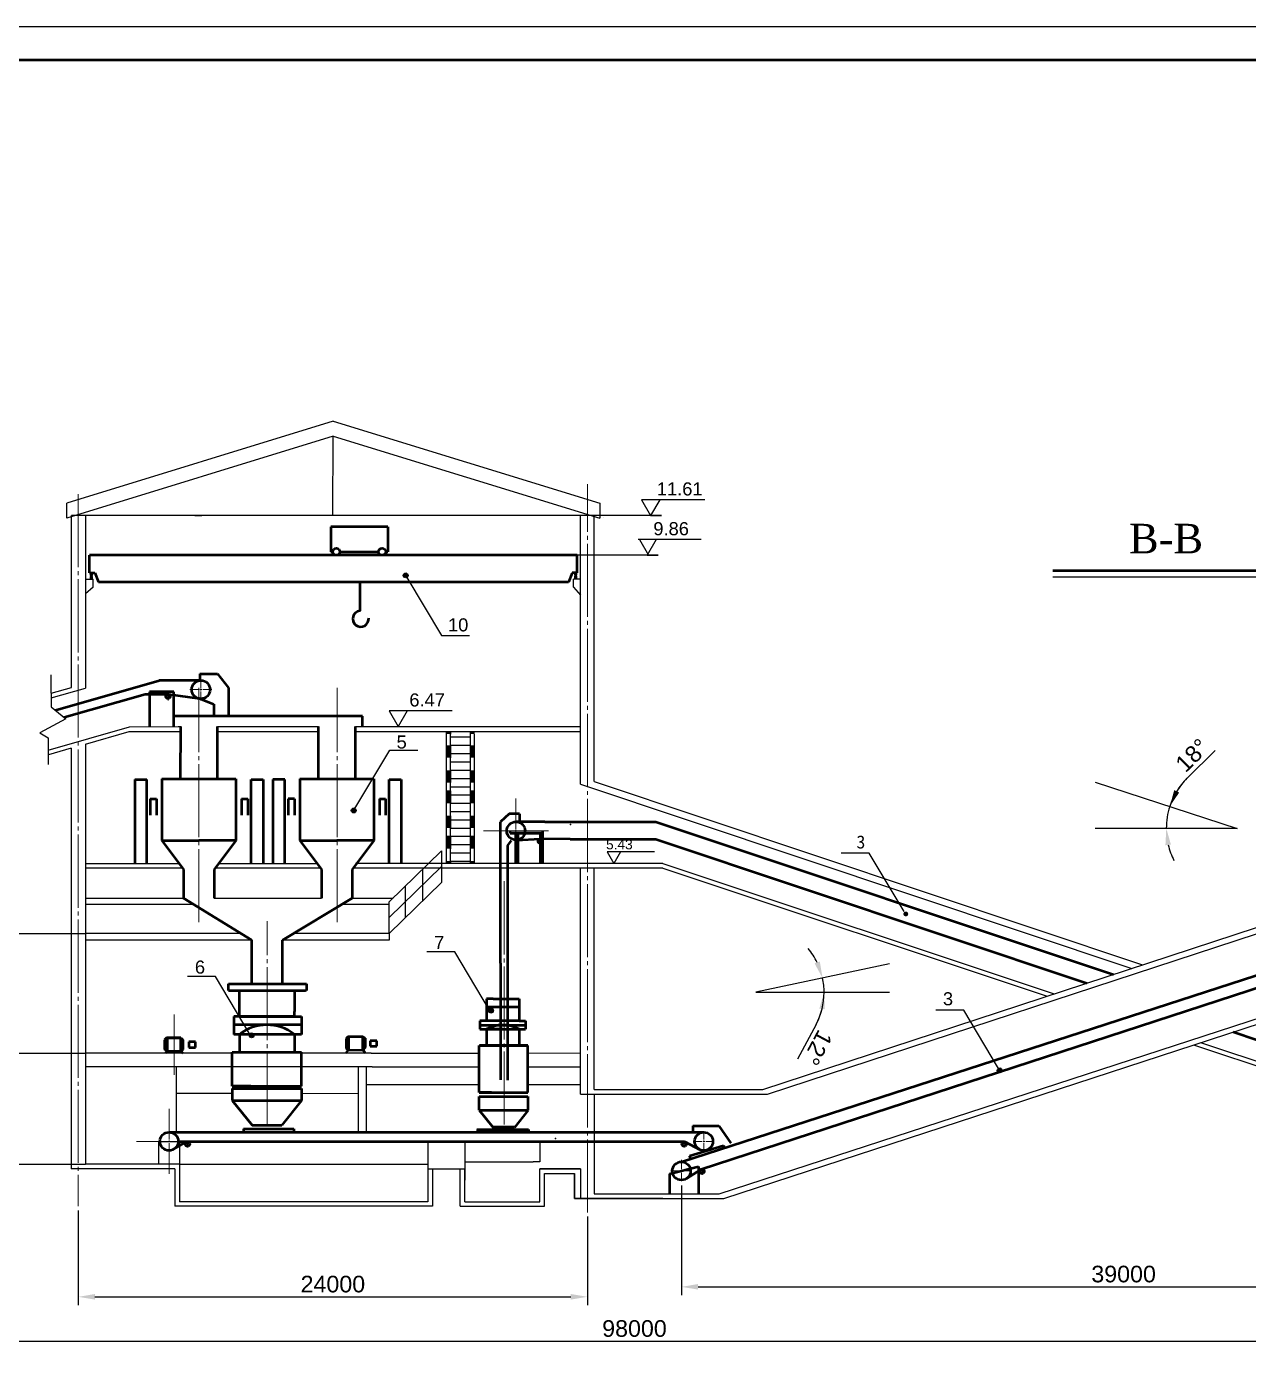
# Model space of a CAD drawing. Header units: millimetres. Extents: x 2523 to 3117, y 1356 to 1776.
# Drawn here: x 2704.3 to 2888.1, y 1576.7 to 1775.7 of the extents above; entities that cross this region are included whole.
import ezdxf

# ---------------------------------------------------------------- set-up
doc = ezdxf.new("R2010")
doc.units = ezdxf.units.MM
doc.linetypes.add('CENTER2', pattern=[28.575, 19.05, -3.175, 3.175, -3.175])
doc.linetypes.add('JIS_08_11', pattern=[12.8, 11, -0.6, 0.6, -0.6])
doc.layers.add('中心线', color=7, linetype='CENTER2', lineweight=9)
doc.layers.add('设备', color=7, linetype='Continuous', lineweight=50)
doc.layers.add('厂房', color=7, linetype='Continuous')
doc.layers.add('标注', color=7, linetype='Continuous')
doc.styles.get("Standard").update_dxf_attribs({"font": 'arial.ttf'})
doc.dimstyles.new('ISO-25', dxfattribs={"dimtxt": 2.5, "dimasz": 2.5, "dimexe": 1.25, "dimexo": 0.625, "dimtad": 1, "dimtxsty": 'Standard', "dimcen": 2.5, "dimadec": 0, "dimazin": 0, "dimtfac": 1, "dimtmove": 0, "dimatfit": 3, "dimfxl": 1, "dimarcsym": 0})

# ---------------------------------------------------------------- blocks, each defined once
blk = doc.blocks.new('*U28')
at = {"layer": '中心线', "color": 0, "linetype": 'JIS_08_11', "transparency": 16777216}
blk.add_line((0, 43.03), (0, -64.08), dxfattribs=at)
blk = doc.blocks.new('*U20')
at = {"layer": '中心线', "color": 0, "linetype": 'JIS_08_11', "transparency": 16777216}
blk.add_line((0, -25.64), (0, 5.06), dxfattribs=at)
blk = doc.blocks.new('*U21')
at = {"layer": '中心线', "color": 0, "linetype": 'CENTER2', "transparency": 16777216}
blk.add_line((0, -4.53), (0, 4.53), dxfattribs=at)
blk = doc.blocks.new('*U22')
at = {"layer": '中心线', "color": 0, "linetype": 'CENTER2', "transparency": 16777216}
for p, q in [((-1.65, 0), (-0.28, 0)), ((0, 0.28), (0, 1.64)), ((0.28, 0), (1.64, 0)), ((0, -1.64), (0, -0.28))]:
    blk.add_line(p, q, dxfattribs=at)
at = {"layer": '中心线', "color": 0, "linetype": 'Continuous', "transparency": 16777216}
for p, q in [((-0.14, 0), (0.14, 0)), ((0, -0.14), (0, 0.14))]:
    blk.add_line(p, q, dxfattribs=at)
blk = doc.blocks.new('*U23')
at = {"layer": '中心线', "color": 0, "linetype": 'CENTER2', "transparency": 16777216}
for p, q in [((0, 0.28), (0, 4.88)), ((-4.88, 0), (-0.28, 0)), ((0.28, 0), (4.88, 0)), ((0, -4.88), (0, -0.28))]:
    blk.add_line(p, q, dxfattribs=at)
at = {"layer": '中心线', "color": 0, "linetype": 'Continuous', "transparency": 16777216}
for p, q in [((-0.14, 0), (0.14, 0)), ((0, -0.14), (0, 0.14))]:
    blk.add_line(p, q, dxfattribs=at)
blk = doc.blocks.new('*U24')
at = {"layer": '中心线', "color": 0, "linetype": 'CENTER2', "transparency": 16777216}
for p, q in [((0, 0.28), (0, 4.88)), ((-4.88, 0), (-0.28, 0)), ((0.28, 0), (4.88, 0)), ((0, -4.88), (0, -0.28))]:
    blk.add_line(p, q, dxfattribs=at)
at = {"layer": '中心线', "color": 0, "linetype": 'Continuous', "transparency": 16777216}
for p, q in [((-0.14, 0), (0.14, 0)), ((0, -0.14), (0, 0.14))]:
    blk.add_line(p, q, dxfattribs=at)
blk = doc.blocks.new('*U25')
at = {"layer": '中心线', "color": 0, "linetype": 'JIS_08_11', "transparency": 16777216}
for p, q in [((-1.56, 0), (-0.28, 0)), ((0, 0.28), (0, 1.56)), ((0.28, 0), (1.56, 0)), ((0, -1.56), (0, -0.28))]:
    blk.add_line(p, q, dxfattribs=at)
at = {"layer": '中心线', "color": 0, "linetype": 'Continuous', "transparency": 16777216}
for p, q in [((-0.14, 0), (0.14, 0)), ((0, -0.14), (0, 0.14))]:
    blk.add_line(p, q, dxfattribs=at)
blk = doc.blocks.new('*U26')
at = {"layer": '中心线', "color": 0, "linetype": 'CENTER2', "transparency": 16777216}
for p, q in [((-1.56, 0), (-0.28, 0)), ((0, 0.28), (0, 1.67)), ((0.28, 0), (1.56, 0)), ((0, -1.56), (0, -0.28))]:
    blk.add_line(p, q, dxfattribs=at)
at = {"layer": '中心线', "color": 0, "linetype": 'Continuous', "transparency": 16777216}
for p, q in [((-0.14, 0), (0.14, 0)), ((0, -0.14), (0, 0.14))]:
    blk.add_line(p, q, dxfattribs=at)
blk = doc.blocks.new('*U27')
at = {"layer": '中心线', "color": 0, "linetype": 'JIS_08_11', "transparency": 16777216}
blk.add_line((0, -34.97), (0, 74.57), dxfattribs=at)
blk = doc.blocks.new('*U13')
at = {"layer": '中心线', "color": 0, "linetype": 'JIS_08_11', "transparency": 16777216}
blk.add_line((0, 16.7), (0, -20.3), dxfattribs=at)
blk = doc.blocks.new('*U14')
at = {"layer": '中心线', "color": 0, "linetype": 'CENTER2', "transparency": 16777216}
for p, q in [((-0.42, 0), (-0.07, 0)), ((0, 0.07), (0, 0.46)), ((0.07, 0), (0.42, 0)), ((0, -0.53), (0, -0.07))]:
    blk.add_line(p, q, dxfattribs=at)
at = {"layer": '中心线', "color": 0, "linetype": 'Continuous', "transparency": 16777216}
for p, q in [((-0.03, 0), (0.03, 0)), ((0, -0.03), (0, 0.03))]:
    blk.add_line(p, q, dxfattribs=at)
blk = doc.blocks.new('*D43')
at = {"layer": 'Defpoints', "color": 0, "transparency": 16777216}
for p in [(2834.08, 1634.73), (2813.98, 1630.44), (2813.98, 1630.44), (2824.16, 1631.88), (2834.1, 1630.44)]:
    blk.add_point(p, dxfattribs=at)
at = {"layer": '标注', "color": 0, "lineweight": -2, "transparency": 16777216}
blk.add_line((2823.04, 1625.59), (2820.25, 1620.38), dxfattribs=at)
for start, end in [(25.9942, 39.9666), (360, 12.0218), (331.8419, 360), (332.0552, 346.0276)]:
    blk.add_arc((2813.98, 1630.44), 10.28, start, end, dxfattribs=at)
at = {"layer": '标注', "color": 0, "transparency": 16777216}
for points in [[(2823.61, 1635.08), (2822.82, 1634.81), (2824.03, 1632.58)], [(2823.54, 1628.01), (2824.37, 1627.91), (2824.26, 1630.44)]]:
    blk.add_solid(points, dxfattribs=at)
at = {"layer": '标注', "color": 0, "transparency": 16777216, "insert": (2823.3, 1622.1), "char_height": 2.5, "attachment_point": 5, "rotation": 241.8419}
blk.add_mtext('12°', dxfattribs=at)
blk = doc.blocks.new('*D44')
at = {"layer": 'Defpoints', "color": 0, "transparency": 16777216}
for p in [(2865.05, 1662.04), (2875.78, 1656.22), (2865.05, 1655.11), (2886.4, 1655.11), (2886.4, 1655.11)]:
    blk.add_point(p, dxfattribs=at)
at = {"layer": '标注', "color": 0, "lineweight": -2, "transparency": 16777216}
blk.add_line((2878.86, 1662.67), (2883.06, 1666.84), dxfattribs=at)
for start, end in [(134.908, 162), (135.098, 148.549), (162, 180), (193.451, 206.902)]:
    blk.add_arc((2886.4, 1655.11), 10.67, start, end, dxfattribs=at)
at = {"layer": '标注', "color": 0, "transparency": 16777216}
for points in [[(2877.67, 1660.5), (2876.92, 1660.85), (2876.25, 1658.4)], [(2875.6, 1652.57), (2876.43, 1652.67), (2875.73, 1655.11)]]:
    blk.add_solid(points, dxfattribs=at)
at = {"layer": '标注', "color": 0, "transparency": 16777216, "insert": (2879.62, 1666.1), "char_height": 2.5, "attachment_point": 5, "rotation": 44.908}
blk.add_mtext('18°', dxfattribs=at)
blk = doc.blocks.new('*D54')
at = {"layer": 'Defpoints', "color": 0, "transparency": 16777216}
for p in [(2597.51, 1682.57), (2993.96, 1613.18), (2993.96, 1577.96)]:
    blk.add_point(p, dxfattribs=at)
at = {"layer": '厂房', "color": 0, "lineweight": -2, "transparency": 16777216}
for p, q in [((2597.51, 1681.94), (2597.51, 1576.71)), ((2993.96, 1612.55), (2993.96, 1576.71)), ((2600.01, 1577.96), (2991.46, 1577.96))]:
    blk.add_line(p, q, dxfattribs=at)
at = {"layer": '厂房', "color": 0, "transparency": 16777216}
for points in [[(2600.01, 1578.38), (2600.01, 1577.54), (2597.51, 1577.96)], [(2991.46, 1578.38), (2991.46, 1577.54), (2993.96, 1577.96)]]:
    blk.add_solid(points, dxfattribs=at)
at = {"layer": '厂房', "color": 0, "transparency": 16777216, "insert": (2795.73, 1579.86), "char_height": 2.5, "attachment_point": 5}
blk.add_mtext('98000', dxfattribs=at)
blk = doc.blocks.new('*U62')
at = {"layer": '中心线', "color": 0, "linetype": 'CENTER2', "transparency": 16777216}
for p, q in [((-0.42, 0), (-0.07, 0)), ((0, 0.07), (0, 0.46)), ((0.07, 0), (0.42, 0)), ((0, -0.53), (0, -0.07))]:
    blk.add_line(p, q, dxfattribs=at)
at = {"layer": '中心线', "color": 0, "linetype": 'Continuous', "transparency": 16777216}
for p, q in [((-0.03, 0), (0.03, 0)), ((0, -0.03), (0, 0.03))]:
    blk.add_line(p, q, dxfattribs=at)
blk = doc.blocks.new('*U63')
at = {"layer": '中心线', "color": 0, "linetype": 'CENTER2', "transparency": 16777216}
for p, q in [((-0.42, 0), (-0.07, 0)), ((0, 0.07), (0, 0.46)), ((0.07, 0), (0.42, 0)), ((0, -0.53), (0, -0.07))]:
    blk.add_line(p, q, dxfattribs=at)
at = {"layer": '中心线', "color": 0, "linetype": 'Continuous', "transparency": 16777216}
for p, q in [((-0.03, 0), (0.03, 0)), ((0, -0.03), (0, 0.03))]:
    blk.add_line(p, q, dxfattribs=at)
blk = doc.blocks.new('*D69')
at = {"layer": 'Defpoints', "color": 0, "transparency": 16777216}
for p in [(2802.8, 1602.02), (2935.82, 1602.02), (2935.82, 1586.14)]:
    blk.add_point(p, dxfattribs=at)
at = {"layer": '厂房', "color": 0, "lineweight": -2, "transparency": 16777216}
for p, q in [((2802.8, 1601.39), (2802.8, 1584.89)), ((2935.82, 1601.39), (2935.82, 1584.89)), ((2805.3, 1586.14), (2933.32, 1586.14))]:
    blk.add_line(p, q, dxfattribs=at)
at = {"layer": '厂房', "color": 0, "transparency": 16777216}
for points in [[(2805.3, 1586.56), (2805.3, 1585.73), (2802.8, 1586.14)], [(2933.32, 1586.56), (2933.32, 1585.73), (2935.82, 1586.14)]]:
    blk.add_solid(points, dxfattribs=at)
at = {"layer": '厂房', "color": 0, "transparency": 16777216, "insert": (2869.31, 1588.05), "char_height": 2.5, "attachment_point": 5}
blk.add_mtext('39000', dxfattribs=at)
blk = doc.blocks.new('*U73')
at = {"layer": '中心线', "color": 0, "linetype": 'JIS_08_11', "transparency": 16777216}
blk.add_line((0, -25.64), (0, 9.6), dxfattribs=at)
blk = doc.blocks.new('*U74')
at = {"layer": '中心线', "color": 0, "linetype": 'JIS_08_11', "transparency": 16777216}
blk.add_line((0, -25.64), (0, 9.6), dxfattribs=at)
blk = doc.blocks.new('*D75')
at = {"layer": 'Defpoints', "color": 0, "transparency": 16777216}
for p in [(2712.07, 1598.26), (2788.65, 1597.33), (2788.65, 1584.64)]:
    blk.add_point(p, dxfattribs=at)
at = {"layer": '厂房', "color": 0, "lineweight": -2, "transparency": 16777216}
for p, q in [((2712.07, 1597.64), (2712.07, 1583.39)), ((2788.65, 1596.7), (2788.65, 1583.39)), ((2714.57, 1584.64), (2786.15, 1584.64))]:
    blk.add_line(p, q, dxfattribs=at)
at = {"layer": '厂房', "color": 0, "transparency": 16777216}
for points in [[(2714.57, 1585.06), (2714.57, 1584.22), (2712.07, 1584.64)], [(2786.15, 1585.06), (2786.15, 1584.22), (2788.65, 1584.64)]]:
    blk.add_solid(points, dxfattribs=at)
at = {"layer": '厂房', "color": 0, "transparency": 16777216, "insert": (2750.36, 1586.54), "char_height": 2.5, "attachment_point": 5}
blk.add_mtext('24000', dxfattribs=at)

msp = doc.modelspace()

# ---------------------------------------------------------------- hatches: boundary and pattern name
at = {"layer": '厂房', "lineweight": -3, "true_color": 0x000000}
for points in [[(2767.449, 1669.303), (2768.074, 1669.303), (2768.074, 1669.663), (2767.449, 1669.663)], [(2771.064, 1669.304), (2771.688, 1669.304), (2771.688, 1669.663), (2771.064, 1669.663)], [(2767.449, 1665.735), (2767.449, 1667.608), (2768.074, 1667.608), (2768.074, 1665.735)], [(2767.449, 1667.247), (2768.074, 1667.247), (2768.074, 1667.608), (2767.449, 1667.608)], [(2771.064, 1665.735), (2771.064, 1667.608), (2771.688, 1667.608), (2771.688, 1665.735)], [(2771.064, 1667.248), (2771.688, 1667.248), (2771.688, 1667.608), (2771.064, 1667.608)], [(2767.449, 1661.988), (2767.449, 1663.861), (2768.074, 1663.861), (2768.074, 1661.988)], [(2771.064, 1661.988), (2771.064, 1663.861), (2771.688, 1663.861), (2771.688, 1661.988)], [(2767.449, 1658.891), (2767.449, 1660.765), (2768.074, 1660.765), (2768.074, 1658.891)], [(2771.064, 1658.891), (2771.064, 1660.765), (2771.688, 1660.765), (2771.688, 1658.891)], [(2767.449, 1655.145), (2767.449, 1657.018), (2768.074, 1657.018), (2768.074, 1655.145)], [(2771.064, 1655.145), (2771.064, 1657.018), (2771.688, 1657.018), (2771.688, 1655.145)], [(2767.449, 1652.048), (2767.449, 1653.921), (2768.074, 1653.921), (2768.074, 1652.048)], [(2771.064, 1652.048), (2771.064, 1653.921), (2771.688, 1653.921), (2771.688, 1652.048)], [(2767.449, 1649.814), (2768.074, 1649.815), (2768.074, 1650.175), (2767.449, 1650.175)], [(2771.064, 1649.815), (2771.688, 1649.815), (2771.688, 1650.175), (2771.064, 1650.175)]]:
    msp.add_hatch(color=18, dxfattribs=at).paths.add_polyline_path(points)
at = {"layer": '标注', "lineweight": -3, "true_color": 0x000000}
for points in [[(2761.68, 1693.159, -1), (2760.947, 1693.159, -1)], [(2753.865, 1657.807, 1), (2753.133, 1657.807, 1)], [(2836.179, 1642.238, -1), (2836.911, 1642.238, -1)], [(2773.778, 1627.69, -1), (2774.51, 1627.69, -1)], [(2737.778, 1623.977, -1), (2738.51, 1623.977, -1)], [(2850.307, 1618.701, -1), (2851.04, 1618.701, -1)]]:
    msp.add_hatch(color=18, dxfattribs=at).paths.add_polyline_path(points)

# ---------------------------------------------------------------- linework, layer by layer
msp.add_line((2523.283, 1775.738), (3117.283, 1775.738))
at = {"lineweight": 50}
msp.add_line((2548.283, 1770.738), (3112.283, 1770.738), dxfattribs=at)
at = {"layer": '中心线', "color": 18, "linetype": 'JIS_08_11', "true_color": 0x000000}
for p, q in [((2725.071, 1674.971), (2726.051, 1674.971)), ((2725.561, 1675.457), (2725.561, 1674.357))]:
    msp.add_line(p, q, dxfattribs=at)
at = {"layer": '厂房'}
for p, q in [((2750.429, 1716.369), (2710.35, 1704.034)), ((2750.429, 1716.369), (2790.509, 1704.034)), ((2750.429, 1714.129), (2710.35, 1701.794)), ((2750.362, 1702.17), (2750.429, 1714.129)), ((2750.429, 1714.129), (2790.509, 1701.794)), ((2710.35, 1701.794), (2710.35, 1704.034)), ((2790.509, 1704.034), (2790.509, 1701.794)), ((2789.68, 1662.178), (2872.17, 1634.583)), ((2787.613, 1661.76), (2870.549, 1634.051)), ((2758.83, 1641.678), (2766.683, 1649.365)), ((2799.995, 1649.812), (2858.857, 1630.21)), ((2799.995, 1649.123), (2857.816, 1629.868)), ((2713.141, 1644.63), (2727.904, 1644.63)), ((2732.528, 1644.63), (2748.649, 1644.63)), ((2753.273, 1644.63), (2759.409, 1644.63)), ((2713.141, 1643.689), (2729.435, 1643.689)), ((2751.71, 1643.689), (2758.83, 1643.689)), ((2879.844, 1622.532), (2934.788, 1604.235)), ((2880.888, 1622.873), (2934.788, 1604.923))]:
    msp.add_line(p, q, dxfattribs=at)
at = {"layer": '厂房', "color": 18, "lineweight": -3, "true_color": 0x000000}
for p, q in [((2711.045, 1676.299), (2711.045, 1702.17)), ((2789.68, 1702.17), (2728.539, 1702.17)), ((2787.613, 1661.76), (2787.613, 1702.17)), ((2789.68, 1662.178), (2789.68, 1702.17)), ((2713.141, 1692.61), (2714.313, 1692.61)), ((2714.306, 1691.398), (2714.306, 1692.604)), ((2714.301, 1691.398), (2713.141, 1690.371)), ((2787.613, 1681.15), (2787.613, 1690.193)), ((2707.996, 1675.439), (2711.045, 1676.299)), ((2707.996, 1674.722), (2713.141, 1676.175)), ((2707.522, 1666.881), (2719.76, 1670.385)), ((2727.112, 1670.421), (2727.467, 1670.421)), ((2732.996, 1670.422), (2748.181, 1670.424)), ((2753.743, 1670.424), (2787.613, 1670.427)), ((2713.141, 1667.775), (2719.725, 1669.663)), ((2719.725, 1669.663), (2727.464, 1669.663)), ((2732.996, 1669.663), (2748.181, 1669.663)), ((2753.743, 1669.663), (2787.613, 1669.663)), ((2767.449, 1669.303), (2767.449, 1669.663)), ((2767.449, 1667.247), (2767.449, 1669.301)), ((2768.074, 1669.663), (2768.074, 1669.303)), ((2768.074, 1667.247), (2768.074, 1669.301)), ((2768.074, 1668.857), (2771.064, 1668.857)), ((2771.064, 1669.304), (2771.064, 1669.663)), ((2771.064, 1667.248), (2771.064, 1669.304)), ((2771.688, 1667.248), (2771.688, 1669.301)), ((2707.572, 1666.179), (2707.572, 1666.179)), ((2767.449, 1665.735), (2767.449, 1667.608)), ((2767.449, 1660.765), (2767.449, 1667.608)), ((2767.449, 1667.247), (2767.449, 1667.608)), ((2768.074, 1667.608), (2768.074, 1665.735)), ((2768.074, 1660.765), (2768.074, 1667.608)), ((2768.074, 1667.608), (2768.074, 1667.247)), ((2768.074, 1667.608), (2771.064, 1667.608)), ((2768.074, 1666.359), (2771.064, 1666.359)), ((2771.064, 1665.735), (2771.064, 1667.608)), ((2771.064, 1660.765), (2771.064, 1667.608)), ((2771.064, 1667.248), (2771.064, 1667.608)), ((2771.688, 1660.765), (2771.688, 1667.608)), ((2768.074, 1665.11), (2771.064, 1665.11)), ((2767.449, 1661.988), (2767.449, 1663.861)), ((2768.074, 1663.861), (2768.074, 1661.988)), ((2768.074, 1663.861), (2771.064, 1663.861)), ((2768.074, 1663.861), (2771.064, 1663.861)), ((2768.074, 1662.613), (2771.064, 1662.613)), ((2771.064, 1661.988), (2771.064, 1663.861)), ((2767.449, 1660.765), (2768.074, 1660.765)), ((2767.449, 1658.891), (2767.449, 1660.765)), ((2767.449, 1653.921), (2767.449, 1660.765)), ((2768.074, 1661.364), (2771.064, 1661.364)), ((2768.074, 1660.765), (2768.074, 1658.891)), ((2768.074, 1653.921), (2768.074, 1660.765)), ((2768.074, 1660.152), (2771.064, 1660.152)), ((2771.064, 1660.765), (2771.688, 1660.765)), ((2771.064, 1658.891), (2771.064, 1660.765)), ((2771.064, 1653.921), (2771.064, 1660.765)), ((2771.688, 1653.921), (2771.688, 1660.765)), ((2768.074, 1658.903), (2771.064, 1658.903)), ((2767.449, 1655.145), (2767.449, 1657.018)), ((2768.074, 1657.654), (2771.064, 1657.654)), ((2768.074, 1657.654), (2771.064, 1657.654)), ((2768.074, 1657.018), (2768.074, 1655.145)), ((2768.074, 1656.405), (2771.064, 1656.405)), ((2771.064, 1655.145), (2771.064, 1657.018)), ((2767.449, 1653.921), (2768.074, 1653.921)), ((2767.449, 1652.048), (2767.449, 1653.921)), ((2767.449, 1649.814), (2767.449, 1653.921)), ((2768.074, 1655.156), (2771.064, 1655.156)), ((2768.074, 1653.921), (2768.074, 1652.048)), ((2768.074, 1649.815), (2768.074, 1653.921)), ((2768.074, 1653.921), (2771.064, 1653.921)), ((2771.064, 1653.921), (2771.688, 1653.921)), ((2771.064, 1652.048), (2771.064, 1653.921)), ((2771.064, 1649.815), (2771.064, 1653.921)), ((2771.688, 1649.815), (2771.688, 1653.921)), ((2815.043, 1615.817), (2934.788, 1655.153)), ((2815.731, 1615.128), (2936.854, 1654.873)), ((2768.074, 1652.673), (2771.064, 1652.673)), ((2767.449, 1649.814), (2767.449, 1650.175)), ((2768.074, 1651.424), (2771.064, 1651.424)), ((2768.074, 1650.175), (2768.074, 1649.815)), ((2768.074, 1650.175), (2771.064, 1650.175)), ((2771.064, 1649.815), (2771.064, 1650.175)), ((2713.141, 1649.812), (2727.245, 1649.812)), ((2727.758, 1649.123), (2713.141, 1649.123)), ((2748.502, 1649.123), (2732.675, 1649.123)), ((2733.188, 1649.812), (2747.818, 1649.812)), ((2799.995, 1649.123), (2753.42, 1649.123)), ((2799.995, 1649.812), (2753.757, 1649.807)), ((2787.613, 1615.128), (2787.613, 1649.123)), ((2789.68, 1615.817), (2789.68, 1649.123)), ((2808.481, 1600.133), (2936.854, 1641.971)), ((2809.17, 1599.444), (2934.788, 1640.481)), ((2756.143, 1621.292), (2713.141, 1621.292)), ((2756.143, 1621.292), (2772.385, 1621.292)), ((2779.684, 1621.328), (2787.613, 1621.313)), ((2756.274, 1619.229), (2713.141, 1619.229)), ((2726.796, 1619.229), (2726.796, 1609.401)), ((2754.19, 1619.229), (2754.19, 1609.401)), ((2755.349, 1619.229), (2755.349, 1609.401)), ((2756.274, 1619.229), (2772.385, 1619.229)), ((2779.684, 1619.229), (2787.613, 1619.229)), ((2755.349, 1616.598), (2772.385, 1616.598)), ((2779.684, 1616.598), (2787.613, 1616.598)), ((2726.796, 1615.26), (2735.258, 1615.26)), ((2745.687, 1615.241), (2754.167, 1615.26)), ((2787.613, 1615.128), (2815.731, 1615.128)), ((2789.68, 1615.817), (2815.043, 1615.817)), ((2724.2, 1604.579), (2724.2, 1608.023)), ((2727.284, 1608.023), (2727.284, 1604.579)), ((2764.647, 1607.981), (2764.647, 1598.953)), ((2770.203, 1607.981), (2770.203, 1602.168)), ((2781.476, 1607.981), (2781.476, 1604.923)), ((2724.2, 1604.579), (2713.141, 1604.579)), ((2724.2, 1604.579), (2720.643, 1604.579)), ((2727.284, 1604.579), (2724.2, 1604.579)), ((2727.284, 1604.579), (2727.284, 1598.953)), ((2727.284, 1604.579), (2764.647, 1604.579)), ((2770.203, 1604.923), (2780.483, 1604.923)), ((2781.476, 1604.923), (2780.483, 1604.923)), ((2726.595, 1603.89), (2710.996, 1603.89)), ((2726.595, 1603.89), (2726.595, 1598.264)), ((2764.67, 1603.89), (2770.203, 1603.89)), ((2765.335, 1603.89), (2765.335, 1598.264)), ((2769.514, 1598.264), (2769.514, 1603.89)), ((2770.203, 1598.953), (2770.203, 1603.89)), ((2781.476, 1598.953), (2781.476, 1603.89)), ((2765.335, 1598.264), (2726.595, 1598.264)), ((2764.647, 1598.953), (2727.284, 1598.953)), ((2769.514, 1598.264), (2782.172, 1598.264)), ((2770.203, 1598.953), (2781.476, 1598.953)), ((2789.68, 1600.133), (2808.481, 1600.133)), ((2799.995, 1599.444), (2809.17, 1599.444))]:
    msp.add_line(p, q, dxfattribs=at)
at = {"layer": '厂房', "color": 18, "linetype": 'ByBlock', "lineweight": -3, "true_color": 0x000000}
for p, q in [((2789.68, 1702.17), (2711.045, 1702.17)), ((2713.141, 1702.17), (2713.141, 1676.175)), ((2707.522, 1666.881), (2707.522, 1664.736)), ((2710.996, 1667.16), (2707.572, 1666.179)), ((2789.68, 1615.128), (2789.68, 1600.133)), ((2782.799, 1603.89), (2781.476, 1603.89)), ((2781.476, 1603.89), (2787.613, 1603.89)), ((2782.172, 1598.264), (2782.172, 1603.201)), ((2782.172, 1603.201), (2786.709, 1603.201)), ((2787.613, 1603.89), (2782.799, 1603.89)), ((2786.709, 1599.444), (2786.709, 1603.201)), ((2786.709, 1603.201), (2786.709, 1599.444)), ((2787.613, 1603.89), (2787.613, 1599.444)), ((2787.613, 1603.89), (2787.613, 1599.444)), ((2799.995, 1599.444), (2786.709, 1599.444)), ((2786.709, 1599.444), (2799.995, 1599.444))]:
    msp.add_line(p, q, dxfattribs=at)
at = {"layer": '厂房', "color": 18, "linetype": 'Continuous', "lineweight": -3, "true_color": 0x000000}
msp.add_line((2714.306, 1692.607), (2714.306, 1692.61), dxfattribs=at)
at = {"layer": '厂房', "color": 18, "lineweight": -3, "ltscale": 50, "true_color": 0x000000}
for p, q in [((2710.19, 1671.598), (2706.272, 1669.459)), ((2706.272, 1669.459), (2707.522, 1668.718)), ((2707.522, 1668.718), (2707.522, 1666.881)), ((2766.683, 1651.75), (2758.83, 1644.063)), ((2766.683, 1651.75), (2766.683, 1646.98)), ((2763.851, 1648.978), (2763.851, 1644.208)), ((2766.683, 1646.98), (2758.83, 1639.293)), ((2761.225, 1646.407), (2761.225, 1641.637)), ((2758.83, 1639.293), (2758.83, 1644.063)), ((2736.588, 1639.293), (2713.141, 1639.293)), ((2738.19, 1638.309), (2713.141, 1638.309)), ((2758.83, 1638.309), (2742.774, 1638.309)), ((2758.83, 1639.293), (2744.408, 1639.293)), ((2758.83, 1639.293), (2758.83, 1638.309))]:
    msp.add_line(p, q, dxfattribs=at)
at = {"layer": '厂房', "color": 18, "true_color": 0x000000}
msp.add_line((2724.2, 1608.023), (2727.284, 1608.023), dxfattribs=at)
at = {"layer": '标注', "color": 18, "lineweight": -3, "true_color": 0x000000}
for p, q in [((2806.293, 1704.536), (2796.798, 1704.536)), ((2796.798, 1704.536), (2798.164, 1702.17)), ((2799.53, 1704.536), (2798.164, 1702.17)), ((2799.799, 1702.17), (2789.68, 1702.17)), ((2798.164, 1702.17), (2799.799, 1702.17)), ((2805.769, 1698.553), (2796.274, 1698.553)), ((2796.479, 1698.553), (2797.845, 1696.188)), ((2799.006, 1698.553), (2797.64, 1696.188)), ((2799.274, 1696.188), (2787.12, 1696.188)), ((2797.64, 1696.188), (2799.274, 1696.188)), ((2761.492, 1692.86), (2766.72, 1684.099)), ((2858.656, 1692.926), (2894.574, 1692.926)), ((2766.72, 1684.099), (2770.936, 1684.099)), ((2768.3, 1672.793), (2758.806, 1672.793)), ((2758.806, 1672.793), (2760.172, 1670.427)), ((2761.537, 1672.793), (2760.172, 1670.427)), ((2753.677, 1658.106), (2758.905, 1666.867)), ((2758.905, 1666.867), (2763.121, 1666.867)), ((2798.719, 1651.586), (2791.598, 1651.586)), ((2791.598, 1651.586), (2792.623, 1649.812)), ((2793.647, 1651.586), (2792.623, 1649.812)), ((2831.053, 1651.373), (2826.837, 1651.373)), ((2836.281, 1642.612), (2831.053, 1651.373)), ((2699.265, 1639.293), (2713.141, 1639.293)), ((2768.713, 1636.515), (2764.497, 1636.515)), ((2773.941, 1627.754), (2768.713, 1636.515)), ((2732.713, 1632.801), (2728.497, 1632.801)), ((2737.941, 1624.04), (2732.713, 1632.801)), ((2845.267, 1627.761), (2841.051, 1627.761)), ((2850.495, 1619), (2845.267, 1627.761)), ((2699.261, 1621.292), (2713.141, 1621.292)), ((2697.887, 1604.579), (2713.141, 1604.579))]:
    msp.add_line(p, q, dxfattribs=at)
at = {"layer": '标注', "color": 18, "lineweight": 50, "true_color": 0x000000}
msp.add_line((2858.656, 1693.91), (2894.574, 1693.91), dxfattribs=at)
at = {"layer": '标注', "color": 18, "linetype": 'ByBlock', "lineweight": -3, "true_color": 0x000000}
for p, q in [((2865.052, 1662.042), (2886.399, 1655.106)), ((2886.399, 1655.106), (2865.052, 1655.106)), ((2834.083, 1634.725), (2813.98, 1630.444)), ((2813.98, 1630.444), (2834.097, 1630.444))]:
    msp.add_line(p, q, dxfattribs=at)
at = {"layer": '标注', "color": 18, "lineweight": -3, "true_color": 0x000000}
for centre in [(2761.313, 1693.159), (2753.499, 1657.807), (2774.144, 1627.69), (2738.144, 1623.977), (2850.674, 1618.701)]:
    msp.add_circle(centre, 0.366, dxfattribs=at)
for p in [(2761.492, 1692.86), (2761.492, 1692.86), (2761.492, 1692.86), (2761.492, 1692.86), (2753.677, 1658.106), (2753.677, 1658.106), (2753.677, 1658.106), (2753.677, 1658.106), (2783.829, 1608.475), (2783.829, 1608.475), (2783.829, 1608.475), (2783.829, 1608.475)]:
    msp.add_point(p, dxfattribs=at)
at = {"layer": '设备', "color": 18, "linetype": 'ByBlock', "lineweight": -3, "true_color": 0x000000}
for p, q in [((2729.572, 1702.17), (2728.539, 1702.17)), ((2729.602, 1702.17), (2730.635, 1702.17)), ((2791.02, 1701.815), (2791.02, 1701.815)), ((2710.996, 1667.16), (2710.996, 1603.89)), ((2713.141, 1667.775), (2713.141, 1604.579)), ((2776.112, 1654.73), (2776.112, 1654.73)), ((2775.923, 1624.898), (2776.76, 1624.898)), ((2775.923, 1624.898), (2777.4, 1624.898)), ((2718.498, 1603.89), (2718.498, 1603.89)), ((2786.709, 1599.444), (2786.709, 1599.444)), ((2786.709, 1599.444), (2789.68, 1599.444))]:
    msp.add_line(p, q, dxfattribs=at)
at = {"layer": '设备', "color": 18, "lineweight": -3, "true_color": 0x000000}
for p, q in [((2787.613, 1692.604), (2787.613, 1702.17)), ((2786.58, 1691.398), (2786.58, 1692.604)), ((2787.613, 1692.604), (2786.58, 1692.604)), ((2786.58, 1691.398), (2787.613, 1690.193)), ((2719.76, 1670.385), (2727.467, 1670.423)), ((2777.035, 1654.73), (2781.888, 1654.73)), ((2781.888, 1649.812), (2777.895, 1649.812)), ((2789.68, 1615.817), (2789.68, 1626.813))]:
    msp.add_line(p, q, dxfattribs=at)
at = {"layer": '设备', "color": 18, "lineweight": 50, "true_color": 0x000000}
for p, q in [((2758.608, 1700.448), (2750.059, 1700.448)), ((2750.059, 1700.448), (2750.059, 1696.72)), ((2758.608, 1700.448), (2758.608, 1696.72)), ((2713.766, 1693.523), (2713.766, 1696.188)), ((2787.12, 1696.188), (2713.766, 1696.188)), ((2750.059, 1696.72), (2750.35, 1696.72)), ((2751.416, 1696.72), (2757.239, 1696.72)), ((2758.304, 1696.72), (2758.608, 1696.72)), ((2787.12, 1693.523), (2787.12, 1696.188)), ((2713.766, 1693.523), (2714.534, 1693.523)), ((2713.793, 1693.36), (2714.243, 1693.36)), ((2713.793, 1692.85), (2714.243, 1692.85)), ((2714.018, 1693.36), (2714.018, 1692.85)), ((2714.534, 1693.523), (2715.092, 1692.136)), ((2785.794, 1692.136), (2715.092, 1692.136)), ((2754.402, 1692.136), (2754.402, 1690.748)), ((2786.352, 1693.523), (2785.794, 1692.136)), ((2787.12, 1693.523), (2786.352, 1693.523)), ((2787.093, 1693.36), (2786.642, 1693.36)), ((2787.093, 1692.85), (2786.642, 1692.85)), ((2786.868, 1693.36), (2786.868, 1692.85)), ((2730.366, 1678.36), (2732.991, 1678.36)), ((2730.366, 1678.36), (2730.366, 1677.357)), ((2732.991, 1678.36), (2734.647, 1676.259)), ((2708.631, 1672.87), (2724.237, 1677.357)), ((2734.647, 1676.259), (2734.647, 1672.002)), ((2709.921, 1671.818), (2722.104, 1675.313)), ((2726.433, 1675.642), (2722.784, 1675.642)), ((2722.784, 1675.642), (2722.784, 1670.4)), ((2726.433, 1670.418), (2726.433, 1675.642)), ((2754.812, 1671.999), (2726.433, 1671.997)), ((2732.434, 1673.793), (2732.434, 1672.002)), ((2754.812, 1670.424), (2754.812, 1671.999)), ((2727.436, 1662.581), (2727.467, 1670.423)), ((2732.996, 1662.581), (2732.996, 1670.422)), ((2748.181, 1662.581), (2748.181, 1670.424)), ((2753.741, 1662.581), (2753.743, 1670.422)), ((2720.56, 1662.47), (2720.56, 1649.812)), ((2722.373, 1649.812), (2722.373, 1662.47)), ((2724.656, 1662.581), (2724.656, 1653.291)), ((2724.656, 1662.581), (2735.776, 1662.581)), ((2735.776, 1662.581), (2735.776, 1653.291)), ((2738.06, 1649.812), (2738.06, 1662.47)), ((2738.06, 1662.47), (2739.873, 1662.47)), ((2739.873, 1662.47), (2739.873, 1649.812)), ((2743.117, 1662.47), (2741.305, 1662.47)), ((2741.305, 1662.47), (2741.305, 1649.812)), ((2743.117, 1649.812), (2743.117, 1662.47)), ((2745.401, 1662.581), (2745.401, 1653.291)), ((2745.401, 1662.581), (2756.521, 1662.581)), ((2756.521, 1662.581), (2756.521, 1653.291)), ((2758.805, 1649.812), (2758.805, 1662.47)), ((2758.805, 1662.47), (2760.617, 1662.47)), ((2760.617, 1662.47), (2760.617, 1649.812)), ((2722.885, 1659.539), (2722.885, 1657.072)), ((2723.825, 1659.539), (2723.825, 1657.072)), ((2736.608, 1659.539), (2737.547, 1659.539)), ((2736.608, 1659.539), (2736.608, 1657.072)), ((2737.547, 1659.539), (2737.547, 1657.072)), ((2743.63, 1659.539), (2743.63, 1657.072)), ((2744.569, 1659.539), (2743.63, 1659.539)), ((2744.569, 1659.539), (2744.569, 1657.072)), ((2757.353, 1659.539), (2758.292, 1659.539)), ((2757.353, 1659.539), (2757.353, 1657.072)), ((2758.292, 1659.539), (2758.292, 1657.072)), ((2776.893, 1657.292), (2775.596, 1656.09)), ((2778.414, 1657.292), (2776.893, 1657.292)), ((2782.27, 1656.107), (2798.962, 1656.107)), ((2777.035, 1654.385), (2777.035, 1654.73)), ((2777.035, 1654.385), (2781.888, 1654.385)), ((2777.895, 1649.812), (2777.895, 1654.385)), ((2778.239, 1649.812), (2778.239, 1654.385)), ((2781.544, 1654.385), (2781.544, 1649.812)), ((2781.888, 1654.73), (2781.888, 1649.812)), ((2724.656, 1653.291), (2730.216, 1653.291)), ((2724.656, 1653.291), (2727.904, 1648.926)), ((2735.776, 1653.291), (2730.216, 1653.291)), ((2735.776, 1653.291), (2732.528, 1648.926)), ((2745.401, 1653.291), (2750.961, 1653.291)), ((2745.401, 1653.291), (2748.649, 1648.926)), ((2756.521, 1653.291), (2750.961, 1653.291)), ((2756.521, 1653.291), (2753.273, 1648.926)), ((2777.964, 1653.354), (2781.554, 1653.525)), ((2786.053, 1653.507), (2798.962, 1653.507)), ((2752.631, 1623.771), (2752.338, 1623.478)), ((2752.338, 1623.478), (2752.338, 1622.011)), ((2754.799, 1623.771), (2752.631, 1623.771)), ((2752.786, 1621.718), (2752.786, 1623.771)), ((2755.95, 1623.161), (2755.95, 1622.346)), ((2756.968, 1623.161), (2755.95, 1623.161)), ((2755.95, 1622.346), (2756.968, 1622.346)), ((2756.968, 1622.346), (2756.968, 1623.161)), ((2752.684, 1621.785), (2752.297, 1621.292)), ((2752.781, 1621.721), (2752.338, 1622.011)), ((2754.799, 1621.718), (2752.781, 1621.721)), ((2738.004, 1616.352), (2745.663, 1616.352)), ((2735.236, 1615.979), (2745.663, 1615.979)), ((2735.236, 1615.979), (2735.236, 1614.18)), ((2735.236, 1614.18), (2738.202, 1610.452)), ((2735.236, 1614.18), (2745.663, 1614.18)), ((2745.663, 1614.18), (2742.697, 1610.452)), ((2745.663, 1615.979), (2745.663, 1614.18)), ((2772.385, 1612.725), (2774.46, 1610.115)), ((2779.752, 1612.725), (2777.677, 1610.115)), ((2738.202, 1610.452), (2742.697, 1610.452)), ((2777.701, 1610.145), (2774.436, 1610.145)), ((2804.528, 1610.34), (2808.44, 1610.34)), ((2808.44, 1610.34), (2810.245, 1607.763)), ((2725.721, 1609.401), (2799.995, 1609.401)), ((2736.936, 1609.909), (2736.936, 1609.401)), ((2736.936, 1609.909), (2744.501, 1609.909)), ((2744.501, 1609.909), (2744.501, 1609.401)), ((2765.946, 1609.401), (2806.162, 1609.401)), ((2726.411, 1606.831), (2728.316, 1607.935)), ((2727.098, 1608.023), (2773.46, 1607.981)), ((2768.714, 1607.981), (2803.206, 1607.981)), ((2803.367, 1607.941), (2805.518, 1606.805)), ((2804.009, 1605.866), (2809.133, 1607.401)), ((2809.133, 1607.401), (2809.223, 1607.04)), ((2801.011, 1603.131), (2805.361, 1604.219)), ((2804.009, 1605.866), (2804.128, 1605.386)), ((2805.361, 1604.219), (2805.361, 1600.133)), ((2801.011, 1603.131), (2801.011, 1600.133)), ((2803.49, 1602.385), (2805.708, 1603.816))]:
    msp.add_line(p, q, dxfattribs=at)
at = {"layer": '设备', "color": 18, "lineweight": -3, "ltscale": 50, "true_color": 0x000000}
for p, q in [((2707.996, 1675.439), (2707.996, 1678.199)), ((2707.996, 1675.439), (2707.996, 1673.389)), ((2707.996, 1673.389), (2710.19, 1671.598))]:
    msp.add_line(p, q, dxfattribs=at)
at = {"layer": '设备'}
for p, q in [((2730.366, 1677.357), (2724.237, 1677.357)), ((2722.104, 1675.313), (2725.57, 1675.313)), ((2725.57, 1675.313), (2730.309, 1674.623)), ((2730.309, 1674.623), (2732.434, 1673.793)), ((2720.56, 1662.47), (2722.373, 1662.47)), ((2722.885, 1659.539), (2723.825, 1659.539)), ((2778.414, 1657.292), (2778.414, 1656.107)), ((2798.962, 1656.107), (2867.776, 1633.14)), ((2798.962, 1653.507), (2863.8, 1631.834)), ((2738.19, 1638.309), (2727.904, 1644.63)), ((2742.774, 1638.309), (2753.273, 1644.63)), ((2738.19, 1631.741), (2738.19, 1638.309)), ((2742.774, 1631.741), (2742.774, 1638.309)), ((2885.804, 1624.479), (2934.788, 1608.106)), ((2755.239, 1622.122), (2754.799, 1621.718)), ((2804.528, 1610.34), (2804.528, 1609.401))]:
    msp.add_line(p, q, dxfattribs=at)
at = {"layer": '设备', "color": 18, "linetype": 'ByBlock', "lineweight": 50, "true_color": 0x000000}
for p, q in [((2775.592, 1634.811), (2775.596, 1656.09)), ((2782.27, 1656.107), (2777.899, 1656.107)), ((2776.629, 1652.487), (2776.629, 1617.215)), ((2786.053, 1653.507), (2781.544, 1653.524)), ((2727.904, 1648.926), (2727.904, 1644.63)), ((2732.528, 1648.926), (2732.528, 1644.63)), ((2748.649, 1648.926), (2748.649, 1644.63)), ((2753.273, 1648.926), (2753.273, 1644.63)), ((2775.592, 1634.811), (2775.592, 1617.283)), ((2734.638, 1630.709), (2734.638, 1631.741)), ((2734.638, 1630.709), (2744.577, 1630.709)), ((2736.308, 1626.798), (2736.308, 1630.709)), ((2736.411, 1631.741), (2744.577, 1631.741)), ((2736.411, 1631.741), (2736.411, 1631.741)), ((2736.411, 1631.741), (2736.411, 1631.741)), ((2744.577, 1631.741), (2746.247, 1631.741)), ((2744.577, 1630.709), (2744.577, 1627.554)), ((2744.577, 1630.709), (2746.247, 1630.709)), ((2746.247, 1631.741), (2746.415, 1631.741)), ((2746.415, 1630.709), (2746.247, 1630.709)), ((2746.415, 1631.741), (2746.415, 1630.709)), ((2774.453, 1629.45), (2773.469, 1629.45)), ((2773.469, 1629.45), (2773.469, 1628.243)), ((2773.469, 1628.243), (2778.378, 1628.243)), ((2773.469, 1628.243), (2773.469, 1626.146)), ((2774.453, 1629.45), (2777.394, 1629.45)), ((2777.394, 1629.45), (2778.378, 1629.45)), ((2777.394, 1629.45), (2777.394, 1629.45)), ((2777.394, 1629.45), (2777.394, 1629.45)), ((2778.378, 1629.45), (2778.378, 1628.243)), ((2778.378, 1628.243), (2778.378, 1626.146)), ((2736.308, 1626.798), (2735.45, 1626.798)), ((2735.45, 1626.798), (2735.45, 1624.114)), ((2744.577, 1626.798), (2736.308, 1626.798)), ((2736.308, 1626.798), (2744.577, 1626.798)), ((2744.577, 1626.798), (2744.577, 1627.554)), ((2744.577, 1626.798), (2745.663, 1626.798)), ((2745.663, 1626.798), (2745.663, 1625.267)), ((2773.469, 1626.146), (2772.485, 1626.146)), ((2772.485, 1626.146), (2772.485, 1624.898)), ((2778.378, 1626.146), (2773.469, 1626.146)), ((2778.378, 1626.146), (2779.362, 1626.146)), ((2779.362, 1626.146), (2779.362, 1624.898)), ((2745.663, 1625.536), (2735.45, 1625.536)), ((2745.663, 1624.114), (2735.45, 1624.114)), ((2736.308, 1624.114), (2736.308, 1621.453)), ((2744.577, 1624.114), (2744.577, 1621.453)), ((2745.663, 1625.267), (2745.663, 1624.114)), ((2772.485, 1624.898), (2779.362, 1624.898)), ((2772.497, 1625.526), (2779.351, 1625.526)), ((2773.193, 1624.898), (2778.371, 1624.898)), ((2773.469, 1624.898), (2773.469, 1622.429)), ((2775.923, 1624.898), (2774.447, 1624.898)), ((2774.447, 1624.898), (2778.371, 1624.898)), ((2778.378, 1624.898), (2778.378, 1622.429)), ((2754.75, 1623.783), (2755.239, 1623.539)), ((2754.799, 1623.771), (2754.799, 1621.718)), ((2755.239, 1623.539), (2755.239, 1622.122)), ((2772.385, 1615.352), (2772.385, 1622.429)), ((2772.385, 1622.429), (2779.684, 1622.429)), ((2779.684, 1622.429), (2772.483, 1622.429)), ((2772.483, 1622.429), (2779.684, 1622.429)), ((2779.684, 1615.352), (2779.684, 1622.429)), ((2735.236, 1621.453), (2745.663, 1621.453)), ((2745.663, 1616.352), (2745.663, 1621.453)), ((2754.908, 1621.817), (2755.202, 1621.292)), ((2745.663, 1616.352), (2745.663, 1616.352)), ((2745.663, 1616.352), (2745.663, 1616.352)), ((2774.246, 1615.352), (2772.385, 1615.352)), ((2772.385, 1615.352), (2779.684, 1615.352)), ((2772.385, 1612.721), (2772.385, 1614.752)), ((2772.385, 1614.752), (2779.684, 1614.752)), ((2774.246, 1615.352), (2777.703, 1615.352)), ((2774.246, 1615.352), (2777.703, 1615.352)), ((2779.684, 1614.752), (2779.684, 1612.751)), ((2772.385, 1612.721), (2779.753, 1612.721))]:
    msp.add_line(p, q, dxfattribs=at)
at = {"layer": '设备', "color": 18, "true_color": 0x000000}
for p, q in [((2776.629, 1652.487), (2777.212, 1653.293)), ((2725.342, 1623.608), (2725.048, 1623.315)), ((2725.048, 1623.315), (2725.048, 1621.848)), ((2727.509, 1623.608), (2725.342, 1623.608)), ((2725.496, 1621.555), (2725.496, 1623.608)), ((2725.496, 1623.608), (2727.509, 1623.608)), ((2727.509, 1621.555), (2727.509, 1623.608)), ((2727.509, 1623.608), (2727.802, 1623.315)), ((2727.802, 1623.315), (2727.802, 1621.848)), ((2728.682, 1622.973), (2728.682, 1622.158)), ((2729.7, 1622.973), (2728.682, 1622.973)), ((2728.682, 1622.158), (2729.7, 1622.158)), ((2729.7, 1622.158), (2729.7, 1622.973)), ((2725.491, 1621.557), (2725.048, 1621.848)), ((2725.394, 1621.621), (2725.136, 1621.292)), ((2727.509, 1621.555), (2725.491, 1621.557)), ((2727.802, 1621.848), (2727.509, 1621.555)), ((2727.564, 1621.61), (2727.813, 1621.292))]:
    msp.add_line(p, q, dxfattribs=at)
at = {"layer": '设备', "color": 18, "lineweight": 50, "ltscale": 100, "true_color": 0x000000}
for p, q in [((2802.799, 1604.955), (2934.788, 1647.799)), ((2805.788, 1603.854), (2934.788, 1645.919)), ((2772.042, 1609.796), (2779.777, 1609.796)), ((2779.777, 1609.796), (2779.777, 1609.401))]:
    msp.add_line(p, q, dxfattribs=at)
at = {"layer": '设备', "lineweight": 50}
for p, q in [((2734.638, 1631.741), (2736.411, 1631.741)), ((2735.236, 1616.352), (2735.236, 1621.458)), ((2738.004, 1616.352), (2735.236, 1616.352))]:
    msp.add_line(p, q, dxfattribs=at)
at = {"layer": '设备', "color": 18, "lineweight": -3, "ltscale": 100, "true_color": 0x000000}
msp.add_line((2772.042, 1609.796), (2772.042, 1609.401), dxfattribs=at)
at = {"layer": '设备', "color": 18, "lineweight": 50, "true_color": 0x000000}
msp.add_lwpolyline([(2754.402, 1692.136), (2754.402, 1687.84, 2.4142136), (2755.748, 1686.794)], format="xyb", dxfattribs=at)
for centre, radius in [((2750.883, 1696.72), 0.533), ((2757.772, 1696.72), 0.533), ((2730.507, 1675.987), 1.378), ((2725.559, 1674.969), 0.344), ((2777.899, 1654.73), 1.378), ((2781.57, 1653.181), 0.344), ((2725.721, 1608.023), 1.378), ((2806.162, 1608.023), 1.378), ((2728.489, 1607.637), 0.344), ((2803.206, 1607.637), 0.344), ((2802.799, 1603.577), 1.378), ((2805.895, 1603.527), 0.344)]:
    msp.add_circle(centre, radius, dxfattribs=at)
at = {"layer": '设备', "color": 18, "linetype": 'ByBlock', "lineweight": 50, "true_color": 0x000000}
for centre, radius, start, end in [((2740.442, 1618.815), 6.722, 52.04247, 127.95753), ((2775.923, 1620.442), 5.087, 61.15621, 118.84379)]:
    msp.add_arc(centre, radius, start, end, dxfattribs=at)
at = {"layer": '设备', "color": 18, "lineweight": -3, "true_color": 0x000000}
for p in [(2786.092, 1655.71), (2786.092, 1655.71), (2786.092, 1655.71), (2786.092, 1655.71), (2773.966, 1627.989), (2773.966, 1627.989), (2773.966, 1627.989), (2773.966, 1627.989), (2737.966, 1624.275), (2737.966, 1624.275), (2737.966, 1624.275), (2737.966, 1624.275), (2850.495, 1619), (2850.495, 1619), (2850.495, 1619), (2850.495, 1619)]:
    msp.add_point(p, dxfattribs=at)

# ---------------------------------------------------------------- block references
at = {"layer": '中心线', "linetype": 'JIS_08_11'}
for name, p in [('*U27', (2788.647, 1632.298)), ('*U28', (2712.069, 1662.349)), ('*U74', (2730.216, 1666.628)), ('*U73', (2751.023, 1666.628)), ('*U13', (2776.111, 1630.449)), ('*U20', (2740.482, 1636.092)), ('*U25', (2806.162, 1608.023))]:
    msp.add_blockref(name, p, dxfattribs=at)
at = {"layer": '中心线', "linetype": 'CENTER2'}
for name, p in [('*U22', (2730.507, 1675.987)), ('*U23', (2777.899, 1654.73)), ('*U21', (2726.503, 1622.581)), ('*U24', (2725.721, 1608.023)), ('*U63', (2728.488, 1607.629)), ('*U62', (2803.2, 1607.632)), ('*U26', (2802.799, 1603.577)), ('*U14', (2805.895, 1603.527))]:
    msp.add_blockref(name, p, dxfattribs=at)

# ---------------------------------------------------------------- texts
at = {"layer": '标注', "color": 18, "lineweight": -3, "true_color": 0x000000}
for s, insert, char_height, width, attachment_point in [('{\\H1.2x;11.61}', (2799.093, 1707.154), 1.64012, 13.64867, 1), ('{\\H1.2x;9.86}', (2798.569, 1701.171), 1.64012, 13.64867, 1), ('{\\fTimes New Roman|b0|i0|c238|p18;B-B}', (2870.118, 1700.922), 4.42833, 10.2365, 1), (' {\\H1.6x;10}', (2767.202, 1684.708), 1.23009, 3.81714, 7), ('{\\H1.2x; 6.47}', (2761.101, 1675.411), 1.64012, 5.99759, 1), ('5', (2759.945, 1669.084), 1.968, 0.73633, 1), ('\\pt3.69027;{\\fSimSun|b0|i0|c134|p2;\\H1.6x;3\\Ftxt,gbcbig|c134; }', (2830.462, 1654.052), 1.23009, 9.34005, 3), ('{\\H1.2x; 5.43}', (2790.882, 1653.427), 1.23009, 10.2365, 1), ('7', (2767.135, 1638.94), 1.968, 3.81714, 3), ('6', (2731.135, 1635.226), 1.968, 3.81714, 3), ('3', (2843.657, 1630.458), 1.968, 3.81714, 3)]:
    msp.add_mtext(s, dxfattribs=dict(at, insert=insert, char_height=char_height, width=width, attachment_point=attachment_point))

# ---------------------------------------------------------------- dimensions: what is measured, and where the dimension line sits
at = {"layer": '厂房'}
for base, p1, p2, text, picture, middle in [((2993.956, 1577.96), (2597.512, 1682.568), (2993.956, 1613.175), '98000', '*D54', (2795.734, 1579.861)), ((2935.821, 1586.144), (2802.799, 1602.017), (2935.821, 1602.017), '39000', '*D69', (2869.31, 1588.047)), ((2788.647, 1584.64), (2712.069, 1598.264), (2788.647, 1597.327), '24000', '*D75', (2750.358, 1586.541))]:
    dim = msp.add_linear_dim(base=base, p1=p1, p2=p2, text=text, dimstyle='ISO-25', dxfattribs=at)
    dim.commit()
    dim.dimension.update_dxf_attribs({"geometry": picture, "text_midpoint": middle})
at = {"layer": '标注'}
for base, line1, line2, picture, middle in [((2875.784, 1656.221), ((2886.399, 1655.106), (2865.052, 1655.106)), ((2865.052, 1662.042), (2886.399, 1655.106)), '*D44', (2879.618, 1666.101)), ((2824.157, 1631.877), ((2834.083, 1634.725), (2813.98, 1630.444)), ((2813.98, 1630.444), (2834.097, 1630.444)), '*D43', (2823.302, 1622.098))]:
    dim = msp.add_angular_dim_2l(base=base, line1=line1, line2=line2, dimstyle='ISO-25', dxfattribs=at)
    dim.commit()
    dim.dimension.update_dxf_attribs({"geometry": picture, "text_midpoint": middle})

doc.saveas('drawing.dxf')
